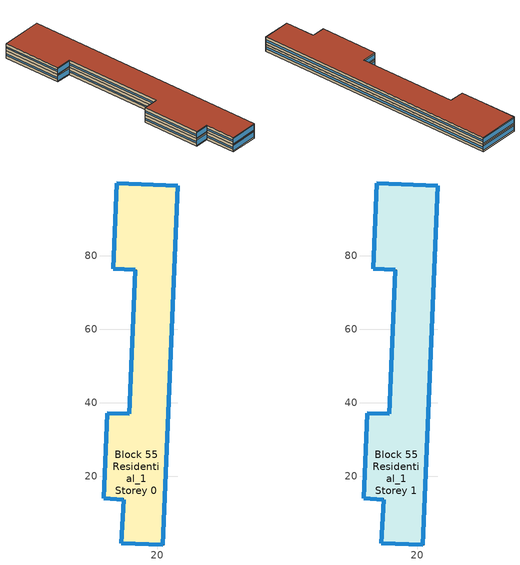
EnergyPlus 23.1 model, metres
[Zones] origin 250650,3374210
Block 55 Residential_1 Storey 0
 floor ground (Project Floor): 25.54,99.01 21.46,1.37 10.23,1.85 10.79,13.71 5.42,14.05 6.34,37.22 12.39,36.97 13.96,76.09 8.01,76.45 8.93,99.72 z0
 wall outside (Project Wall): 5.42,14.05 10.79,13.71 10.23,1.85 21.46,1.37 25.54,99.01 8.93,99.72 8.01,76.45 13.96,76.09 12.39,36.97 6.34,37.22 5.42,14.05 z0:3
 window (Residential_south_window_construction): 5.42,14.05 10.79,13.71 / 10.24,1.85 21.46,1.37 / 8.01,76.45 13.96,76.09 z0.45:2.55
 window (Residential_west_window_construction): 10.79,13.7 10.23,1.86 / 8.93,99.71 8.01,76.46 / 13.96,76.07 12.39,36.99 / 6.34,37.21 5.42,14.07 z1.2:1.8
 window (Residential_east_window_construction): 21.47,1.42 25.53,98.96 z1.12:1.88
 window (Residential_north_window_construction): 25.53,99.01 8.94,99.72 / 12.38,36.97 6.34,37.22 z0.6:2.4
 roof outside (Project Ceiling): 21.46,1.37 25.54,99.01 8.93,99.72 8.01,76.45 13.96,76.09 12.39,36.97 6.34,37.22 5.42,14.05 10.79,13.71 10.23,1.85 z3
Block 55 Residential_1 Storey 1
 floor outside (Project Floor): 25.54,99.01 21.46,1.37 10.23,1.85 10.79,13.71 5.42,14.05 6.34,37.22 12.39,36.97 13.96,76.09 8.01,76.45 8.93,99.72 z3
 wall outside (Project Wall): 5.42,14.05 10.79,13.71 10.23,1.85 21.46,1.37 25.54,99.01 8.93,99.72 8.01,76.45 13.96,76.09 12.39,36.97 6.34,37.22 5.42,14.05 z3:6
 window (Residential_south_window_construction): 5.42,14.05 10.79,13.71 / 10.24,1.85 21.46,1.37 / 8.01,76.45 13.96,76.09 z3.45:5.55
 window (Residential_west_window_construction): 10.79,13.7 10.23,1.86 / 8.93,99.71 8.01,76.46 / 13.96,76.07 12.39,36.99 / 6.34,37.21 5.42,14.07 z4.2:4.8
 window (Residential_east_window_construction): 21.47,1.42 25.53,98.96 z4.12:4.88
 window (Residential_north_window_construction): 25.53,99.01 8.94,99.72 / 12.38,36.97 6.34,37.22 z3.6:5.4
 roof outside (Project Flat Roof): 21.46,1.37 25.54,99.01 8.93,99.72 8.01,76.45 13.96,76.09 12.39,36.97 6.34,37.22 5.42,14.05 10.79,13.71 10.23,1.85 z6
[Building]
Building_1: North Axis=0; Terrain=City; Loads Convergence Tolerance Value=0.04; Temperature Convergence Tolerance Value=0.4; Solar Distribution=FullExterior; Maximum Number of Warmup Days=25; Minimum Number of Warmup Days=6
[Site:Location]
CHN Design_Conditions: Latitude=30; Longitude=114; Time Zone=8; Elevation=12
[SIZINGPERIOD:DESIGNDAY] Day of Month=21; DryBulb Temperature Range Modifier Type=DefaultMultipliers; Humidity Condition Type=Wetbulb; Barometric Pressure=101181; Rain Indicator=No; Snow Indicator=No; Daylight Saving Time Indicator=No; Sky Clearness=0; Begin Environment Reset Mode=FullResetAtBeginEnvironment
Name | Month | Day Type | Maximum DryBulb Temperature | Daily DryBulb Temperature Range | Wetbulb or DewPoint at Maximum DryBulb | Wind Speed | Wind Direction | Solar Model Indicator | ASHRAE Clear Sky Optical Depth for Beam Irradiance taub | ASHRAE Clear Sky Optical Depth for Diffuse Irradiance taud
Ann Htg 99.6% Condns DB | 1 | WinterDesignDay | -10 | 0 | -4.8 | 1 | 340 | ASHRAEClearSky | 0 | 0
Ann Clg .4% Condns DB=>MWB | 7 | SummerDesignDay | 40 | 6.6 | 27.1 | 3.5 | 220 | ASHRAETau | 0.781 | 1.413
[MATERIAL]
DefaultMaterial: Roughness=Rough; Thickness=0.1; Conductivity=0.1; Density=1000; Specific Heat=1000; Thermal Absorptance=0.9; Solar Absorptance=0.7; Visible Absorptance=0.7
[WINDOWMATERIAL:SIMPLEGLAZINGSYSTEM] UFactor=5; Solar Heat Gain Coefficient=0.4; Visible Transmittance=0.6
Residential_east_window; Residential_south_window; Residential_west_window; Residential_north_window
[CONSTRUCTION]
Project Wall; Project Floor; Project Flat Roof; Project Ceiling: DefaultMaterial
Residential_east_window_construction: Residential_east_window
Residential_south_window_construction: Residential_south_window
Residential_west_window_construction: Residential_west_window
Residential_north_window_construction: Residential_north_window
[SPACE] Ceiling Height=autocalculate; Volume=autocalculate; Floor Area=autocalculate; Space Type=Residential
Name | Zone
Block 55 Residential_1 Storey 0_space | Block 55 Residential_1 Storey 0
Block 55 Residential_1 Storey 1_space | Block 55 Residential_1 Storey 1
[SPACELIST]
Residential: Block 55 Residential_1 Storey 0_space, Block 55 Residential_1 Storey 1_space
[ZONE] Type=1; Multiplier=1; Ceiling Height=autocalculate; Volume=autocalculate; Floor Area=autocalculate; Part of Total Floor Area=Yes
Block 55 Residential_1 Storey 0; Block 55 Residential_1 Storey 1
[PEOPLE]
People_for_residential: Zone or ZoneList or Space or SpaceList=Residential; Number of People Schedule=SeasonalSchedule_Schedule_residential_people; Number of People Calculation Method=People/Area; People per Floor Area=0.04; Fraction Radiant=0.3; Sensible Heat Fraction=autocalculate; Activity Level Schedule=SeasonalSchedule_Schedule_residential_activity; Carbon Dioxide Generation Rate=3.82e-08; Enable ASHRAE 55 Comfort Warnings=No; Mean Radiant Temperature Calculation Type=ZoneAveraged; Clothing Insulation Calculation Method=ClothingInsulationSchedule; Cold Stress Temperature Threshold=15.56; Heat Stress Temperature Threshold=30
[LIGHTS]
Light_for_residential: Zone or ZoneList or Space or SpaceList=Residential; Schedule=SeasonalSchedule_residential_lighting; Design Level Calculation Method=Watts/Area; Watts per Zone Floor Area=5; Return Air Fraction=0; Fraction Radiant=0.32; Fraction Visible=0.25; Fraction Replaceable=1; EndUse Subcategory=General; Return Air Fraction Calculated from Plenum Temperature=No; Return Air Fraction Function of Plenum Temperature Coefficient 1=0; Return Air Fraction Function of Plenum Temperature Coefficient 2=0
[ELECTRICEQUIPMENT]
Equipment_for_residential: Zone or ZoneList or Space or SpaceList=Residential; Schedule=SeasonalSchedule_Schedule_residential_equipment; Design Level Calculation Method=Watts/Area; Watts per Zone Floor Area=3.8; Fraction Latent=0; Fraction Radiant=0; Fraction Lost=0; EndUse Subcategory=Electric Equipment
[DAYLIGHTING:CONTROLS] Illuminance Setpoint at Reference Point 1=300
Name | Zone or Space | Glare Calculation Daylighting Reference Point | Daylighting Reference Point 1
Dlight_Block 55 Residential_1 Storey 0 | Block 55 Residential_1 Storey 0 | Rpoint_Block 55 Residential_1 Storey 0 | Rpoint_Block 55 Residential_1 Storey 0
Dlight_Block 55 Residential_1 Storey 1 | Block 55 Residential_1 Storey 1 | Rpoint_Block 55 Residential_1 Storey 1 | Rpoint_Block 55 Residential_1 Storey 1
[HVACTEMPLATE:THERMOSTAT]
Name | Heating Setpoint Schedule | Cooling Setpoint Schedule
Thermostat_for_office | SeasonalSchedule_office_heating | SeasonalSchedule_office_cooling
Thermostat_for_commercial | SeasonalSchedule_commerical_heating | SeasonalSchedule_commerical_cooling
Thermostat_for_residential | SeasonalSchedule_residential_heating | SeasonalSchedule_residential_cooling
Thermostat_for_school | SeasonalSchedule_school_heating | SeasonalSchedule_school_cooling
Thermostat_for_hospital | SeasonalSchedule_hospital_heating | SeasonalSchedule_hospital_cooling
Thermostat_for_industrial | SeasonalSchedule_Industrial_heating | SeasonalSchedule_Industrial_cooling
Thermostat_for_transport | SeasonalSchedule_transport_heating | SeasonalSchedule_transport_cooling
Thermostat_for_administration | SeasonalSchedule_administration_heating | SeasonalSchedule_administration_cooling
[HVACTEMPLATE:ZONE:IDEALLOADSAIRSYSTEM] Template Thermostat=Thermostat_for_residential; Maximum Heating Supply Air Temperature=50; Minimum Cooling Supply Air Temperature=13; Maximum Heating Supply Air Humidity Ratio=0.0156; Minimum Cooling Supply Air Humidity Ratio=0.0077; Heating Limit=NoLimit; Cooling Limit=NoLimit; Dehumidification Control Type=ConstantSensibleHeatRatio; Cooling Sensible Heat Ratio=0.7; Dehumidification Setpoint=60; Humidification Control Type=None; Humidification Setpoint=30; Outdoor Air Method=DetailedSpecification; Outdoor Air Flow Rate per Person=0.00944; Outdoor Air Flow Rate per Zone Floor Area=0; Outdoor Air Flow Rate per Zone=0; Design Specification Outdoor Air Object=Ventilation_for_residential; Demand Controlled Ventilation Type=None; Outdoor Air Economizer Type=NoEconomizer; Heat Recovery Type=None; Sensible Heat Recovery Effectiveness=0.7; Latent Heat Recovery Effectiveness=0.65
Block 55 Residential_1 Storey 0; Block 55 Residential_1 Storey 1
[DESIGNSPECIFICATION:OUTDOORAIR]
Ventilation_for_residential: Outdoor Air Method=Flow/Person; Outdoor Air Flow per Person=0.00833333; Outdoor Air Flow per Zone Floor Area=0; Outdoor Air Flow per Zone=0; Outdoor Air Flow Air Changes per Hour=0
[SCHEDULE:DAY:HOURLY]
Schedule_administration_heating_summer_hourly; Schedule_commerical_heating_summer_hourly; Schedule_residential_heating_summer_hourly; Schedule_school_heating_summer_hourly; Schedule_hospital_heating_summer_hourly; Schedule_Industrial_heating_summer_hourly; Schedule_transport_heating_summer_hourly; Schedule_office_heating_summer_hourly: -20, -20, -20, -20, -20, -20, -20, -20, -20, -20, -20, -20, -20, -20, -20, -20, -20, -20, -20, -20, -20, -20, -20, -20
Schedule_administration_heating_winnter_weekday_hourly: 5, 5, 5, 5, 5, 5, 12, 12, 18, 20, 20, 20, 20, 20, 20, 20, 20, 20, 18, 5, 5, 5, 5, 5
Schedule_administration_heating_winnter_holiday_hourly; Schedule_school_heating_winnter_holiday_hourly: 5, 5, 5, 5, 5, 5, 5, 5, 5, 5, 5, 5, 5, 5, 5, 5, 5, 5, 5, 5, 5, 5, 5, 5
Schedule_administration_cooling_winter_hourly; Schedule_administration_cooling_summer_holiday_hourly; Schedule_commerical_cooling_winter_hourly; Schedule_residential_cooling_winter_hourly; Schedule_school_cooling_winter_hourly; Schedule_school_cooling_summer_holiday_hourly; Schedule_hospital_cooling_winter_hourly; Schedule_Industrial_cooling_winter_hourly; Schedule_transport_cooling_winter_hourly; Schedule_office_cooling_winter_hourly: 50, 50, 50, 50, 50, 50, 50, 50, 50, 50, 50, 50, 50, 50, 50, 50, 50, 50, 50, 50, 50, 50, 50, 50
Schedule_administration_cooling_summer_weekday_hourly: 50, 50, 50, 50, 50, 50, 50, 28, 26, 26, 26, 26, 26, 26, 26, 26, 26, 26, 50, 50, 50, 50, 50, 50
Schedule_commerical_heating_winnter_weekday_hourly; Schedule_commerical_heating_winnter_holiday_hourly: 5, 5, 5, 5, 5, 5, 12, 16, 18, 18, 18, 18, 18, 18, 18, 18, 18, 18, 18, 18, 12, 5, 5, 5
Schedule_commerical_cooling_summer_weekday_hourly; Schedule_commerical_cooling_summer_holiday_hourly: 50, 50, 50, 50, 50, 50, 50, 28, 24, 24, 24, 24, 24, 24, 24, 24, 24, 24, 24, 24, 24, 28, 50, 50
Schedule_residential_heating_winnter_weekday_hourly; Schedule_residential_heating_winnter_holiday_hourly: 18, 18, 18, 18, 18, 18, 18, -20, -20, -20, -20, -20, -20, -20, -20, -20, -20, -20, -20, -20, 18, 18, 18, 18
Schedule_residential_cooling_summer_weekday_hourly; Schedule_residential_cooling_summer_holiday_hourly: 26, 26, 26, 26, 26, 26, 26, 50, 50, 50, 50, 50, 50, 50, 50, 50, 50, 50, 50, 50, 26, 26, 26, 26
Schedule_residential_lighting_weekday_hourly; Schedule_residential_lighting_holiday_hourly: 0.1, 0.1, 0.1, 0.1, 0.1, 0.8, 0.5, 0, 0, 0, 0, 0, 0, 0, 0, 0, 0, 0, 1, 1, 1, 1, 0.1, 0.1
Schedule_residential_equipment_weekday_hourly: 0.2, 0.2, 0.2, 0.2, 0.2, 0.2, 0.8, 0.8, 0.6, 0.6, 0.8, 0.8, 0.8, 0.5, 0.5, 0.5, 0.6, 0.9, 0.9, 0.9, 0.9, 0.9, 0.2, 0.2
Schedule_residential_equipment_holiday_hourly: 0.2, 0.2, 0.2, 0.2, 0.2, 0.2, 0.75, 1, 0.5, 0.3, 0.5, 0.8, 0.5, 0.25, 0.25, 0.25, 0.25, 0.5, 0.9, 0.8, 0.75, 0.5, 0.2, 0.2
Schedule_residential_people_weekday_hourly: 1, 1, 1, 1, 1, 1, 0.5, 0.5, 0, 0, 0, 0, 0, 0, 0, 0, 0, 0, 0, 0, 0.5, 1, 1, 1
Schedule_residential_people_holiday_hourly: 0.5, 0.5, 0.5, 0.5, 0.5, 0.5, 0.5, 0.5, 0.5, 0.5, 0.5, 0.5, 0.5, 0.5, 0.5, 0.5, 0.5, 0.5, 0.5, 0.5, 0.5, 0.5, 0.5, 0.5
Schedule_residential_activity_weekday_hourly; Schedule_residential_activity_holiday_hourly: 108, 108, 108, 108, 108, 108, 108, 108, 108, 108, 108, 108, 108, 108, 108, 108, 108, 108, 108, 108, 108, 108, 108, 108
Schedule_school_heating_winnter_weekday_hourly: 5, 5, 5, 5, 5, 12, 18, 20, 20, 20, 20, 20, 20, 20, 20, 20, 20, 20, 18, 12, 5, 5, 5, 5
Schedule_school_cooling_summer_weekday_hourly: 50, 50, 50, 50, 50, 50, 28, 26, 26, 26, 26, 26, 26, 26, 26, 26, 26, 26, 50, 50, 50, 50, 50, 50
Schedule_hospital_heating_winnter_weekday_hourly; Schedule_hospital_heating_winnter_holiday_hourly: 22, 22, 22, 22, 22, 22, 22, 22, 22, 22, 22, 22, 22, 22, 22, 22, 22, 22, 22, 22, 22, 22, 22, 22
Schedule_hospital_cooling_summer_weekday_hourly; Schedule_hospital_cooling_summer_holiday_hourly: 26, 26, 26, 26, 26, 26, 26, 26, 26, 26, 26, 26, 26, 26, 26, 26, 26, 26, 26, 26, 26, 26, 26, 26
Schedule_Industrial_heating_winnter_weekday_hourly; Schedule_Industrial_heating_winnter_holiday_hourly: -20, -20, -20, -20, -20, -20, 18, 18, 18, 18, 18, 18, 18, 18, 18, 18, 18, 18, 18, -20, -20, -20, -20, -20
Schedule_Industrial_cooling_summer_weekday_hourly; Schedule_Industrial_cooling_summer_holiday_hourly: 50, 50, 50, 50, 50, 50, 50, 28, 28, 28, 28, 28, 28, 28, 28, 28, 28, 28, 28, 50, 50, 50, 50, 50
Schedule_transport_heating_winnter_weekday_hourly; Schedule_transport_heating_winnter_holiday_hourly: 18, 18, 18, 18, 18, 18, 20, 20, 20, 20, 20, 20, 20, 20, 20, 20, 20, 20, 20, 20, 20, 20, 18, 18
Schedule_transport_cooling_summer_weekday_hourly; Schedule_transport_cooling_summer_holiday_hourly: 26, 26, 26, 26, 26, 26, 26, 24, 24, 24, 25, 24, 24, 24, 24, 24, 24, 24, 24, 24, 24, 24, 26, 28
Schedule_office_heating_winnter_weekday_hourly: 5, 5, 5, 5, 5, 5, 12, 18, 20, 20, 20, 20, 20, 20, 20, 20, 20, 20, 20, 18, 12, 5, 5, 5
Schedule_office_heating_winnter_holiday_hourly: 5, 5, 5, 5, 5, 5, 5, 5, 5, 16, 16, 16, 16, 16, 16, 16, 16, 5, 5, 5, 5, 5, 5, 5
Schedule_office_cooling_summer_weekday_hourly: 50, 50, 50, 50, 50, 50, 28, 26, 26, 26, 26, 26, 26, 26, 26, 26, 26, 26, 26, 26, 50, 50, 50, 50
Schedule_office_cooling_summer_holiday_hourly: 50, 50, 50, 50, 50, 50, 50, 50, 50, 50, 50, 26, 26, 26, 26, 26, 26, 50, 50, 50, 50, 50, 50, 50
[SCHEDULE:WEEK:DAILY]
Schedule_office_heating_summer_weekly: Schedule_office_heating_summer_hourly, Schedule_office_heating_summer_hourly, Schedule_office_heating_summer_hourly, Schedule_office_heating_summer_hourly, Schedule_office_heating_summer_hourly, Schedule_office_heating_summer_hourly, Schedule_office_heating_summer_hourly, Schedule_office_heating_summer_hourly, Schedule_office_heating_summer_hourly, Schedule_office_heating_summer_hourly, Schedule_office_heating_summer_hourly, Schedule_office_heating_summer_hourly
Schedule_office_heating_winnter_weekly: Schedule_office_heating_winnter_holiday_hourly, Schedule_office_heating_winnter_weekday_hourly, Schedule_office_heating_winnter_weekday_hourly, Schedule_office_heating_winnter_weekday_hourly, Schedule_office_heating_winnter_weekday_hourly, Schedule_office_heating_winnter_weekday_hourly, Schedule_office_heating_winnter_holiday_hourly, Schedule_office_heating_winnter_holiday_hourly, Schedule_office_heating_winnter_weekday_hourly, Schedule_office_heating_winnter_weekday_hourly, Schedule_office_heating_winnter_holiday_hourly, Schedule_office_heating_winnter_holiday_hourly
Schedule_office_cooling_winnter_weekly: Schedule_office_cooling_winter_hourly, Schedule_office_cooling_winter_hourly, Schedule_office_cooling_winter_hourly, Schedule_office_cooling_winter_hourly, Schedule_office_cooling_winter_hourly, Schedule_office_cooling_winter_hourly, Schedule_office_cooling_winter_hourly, Schedule_office_cooling_winter_hourly, Schedule_office_cooling_winter_hourly, Schedule_office_cooling_winter_hourly, Schedule_office_cooling_winter_hourly, Schedule_office_cooling_winter_hourly
Schedule_office_cooling_summer_weekly: Schedule_office_cooling_summer_holiday_hourly, Schedule_office_cooling_summer_weekday_hourly, Schedule_office_cooling_summer_weekday_hourly, Schedule_office_cooling_summer_weekday_hourly, Schedule_office_cooling_summer_weekday_hourly, Schedule_office_cooling_summer_weekday_hourly, Schedule_office_cooling_summer_holiday_hourly, Schedule_office_cooling_summer_holiday_hourly, Schedule_office_cooling_summer_weekday_hourly, Schedule_office_cooling_summer_weekday_hourly, Schedule_office_cooling_summer_holiday_hourly, Schedule_office_cooling_summer_holiday_hourly
Schedule_commerical_heating_summer_weekly: Schedule_commerical_heating_summer_hourly, Schedule_commerical_heating_summer_hourly, Schedule_commerical_heating_summer_hourly, Schedule_commerical_heating_summer_hourly, Schedule_commerical_heating_summer_hourly, Schedule_commerical_heating_summer_hourly, Schedule_commerical_heating_summer_hourly, Schedule_commerical_heating_summer_hourly, Schedule_commerical_heating_summer_hourly, Schedule_commerical_heating_summer_hourly, Schedule_commerical_heating_summer_hourly, Schedule_commerical_heating_summer_hourly
Schedule_commerical_heating_winnter_weekly: Schedule_commerical_heating_winnter_holiday_hourly, Schedule_commerical_heating_winnter_weekday_hourly, Schedule_commerical_heating_winnter_weekday_hourly, Schedule_commerical_heating_winnter_weekday_hourly, Schedule_commerical_heating_winnter_weekday_hourly, Schedule_commerical_heating_winnter_weekday_hourly, Schedule_commerical_heating_winnter_holiday_hourly, Schedule_commerical_heating_winnter_holiday_hourly, Schedule_commerical_heating_winnter_weekday_hourly, Schedule_commerical_heating_winnter_weekday_hourly, Schedule_commerical_heating_winnter_holiday_hourly, Schedule_commerical_heating_winnter_holiday_hourly
Schedule_commerical_cooling_winnter_weekly: Schedule_commerical_cooling_winter_hourly, Schedule_commerical_cooling_winter_hourly, Schedule_commerical_cooling_winter_hourly, Schedule_commerical_cooling_winter_hourly, Schedule_commerical_cooling_winter_hourly, Schedule_commerical_cooling_winter_hourly, Schedule_commerical_cooling_winter_hourly, Schedule_commerical_cooling_winter_hourly, Schedule_commerical_cooling_winter_hourly, Schedule_commerical_cooling_winter_hourly, Schedule_commerical_cooling_winter_hourly, Schedule_commerical_cooling_winter_hourly
Schedule_commerical_cooling_summer_weekly: Schedule_commerical_cooling_summer_holiday_hourly, Schedule_commerical_cooling_summer_weekday_hourly, Schedule_commerical_cooling_summer_weekday_hourly, Schedule_commerical_cooling_summer_weekday_hourly, Schedule_commerical_cooling_summer_weekday_hourly, Schedule_commerical_cooling_summer_weekday_hourly, Schedule_commerical_cooling_summer_holiday_hourly, Schedule_commerical_cooling_summer_holiday_hourly, Schedule_commerical_cooling_summer_weekday_hourly, Schedule_commerical_cooling_summer_weekday_hourly, Schedule_commerical_cooling_summer_holiday_hourly, Schedule_commerical_cooling_summer_holiday_hourly
Schedule_residential_heating_summer_weekly: Schedule_residential_heating_summer_hourly, Schedule_residential_heating_summer_hourly, Schedule_residential_heating_summer_hourly, Schedule_residential_heating_summer_hourly, Schedule_residential_heating_summer_hourly, Schedule_residential_heating_summer_hourly, Schedule_residential_heating_summer_hourly, Schedule_residential_heating_summer_hourly, Schedule_residential_heating_summer_hourly, Schedule_residential_heating_summer_hourly, Schedule_residential_heating_summer_hourly, Schedule_residential_heating_summer_hourly
Schedule_residential_heating_winnter_weekly: Schedule_residential_heating_winnter_holiday_hourly, Schedule_residential_heating_winnter_weekday_hourly, Schedule_residential_heating_winnter_weekday_hourly, Schedule_residential_heating_winnter_weekday_hourly, Schedule_residential_heating_winnter_weekday_hourly, Schedule_residential_heating_winnter_weekday_hourly, Schedule_residential_heating_winnter_holiday_hourly, Schedule_residential_heating_winnter_holiday_hourly, Schedule_residential_heating_winnter_weekday_hourly, Schedule_residential_heating_winnter_weekday_hourly, Schedule_residential_heating_winnter_holiday_hourly, Schedule_residential_heating_winnter_holiday_hourly
Schedule_residential_cooling_winnter_weekly: Schedule_residential_cooling_winter_hourly, Schedule_residential_cooling_winter_hourly, Schedule_residential_cooling_winter_hourly, Schedule_residential_cooling_winter_hourly, Schedule_residential_cooling_winter_hourly, Schedule_residential_cooling_winter_hourly, Schedule_residential_cooling_winter_hourly, Schedule_residential_cooling_winter_hourly, Schedule_residential_cooling_winter_hourly, Schedule_residential_cooling_winter_hourly, Schedule_residential_cooling_winter_hourly, Schedule_residential_cooling_winter_hourly
Schedule_residential_cooling_summer_weekly: Schedule_residential_cooling_summer_holiday_hourly, Schedule_residential_cooling_summer_weekday_hourly, Schedule_residential_cooling_summer_weekday_hourly, Schedule_residential_cooling_summer_weekday_hourly, Schedule_residential_cooling_summer_weekday_hourly, Schedule_residential_cooling_summer_weekday_hourly, Schedule_residential_cooling_summer_holiday_hourly, Schedule_residential_cooling_summer_holiday_hourly, Schedule_residential_cooling_summer_weekday_hourly, Schedule_residential_cooling_summer_weekday_hourly, Schedule_residential_cooling_summer_holiday_hourly, Schedule_residential_cooling_summer_holiday_hourly
Schedule_residential_lighting_weekly: Schedule_residential_lighting_holiday_hourly, Schedule_residential_lighting_weekday_hourly, Schedule_residential_lighting_weekday_hourly, Schedule_residential_lighting_weekday_hourly, Schedule_residential_lighting_weekday_hourly, Schedule_residential_lighting_weekday_hourly, Schedule_residential_lighting_holiday_hourly, Schedule_residential_lighting_holiday_hourly, Schedule_residential_lighting_weekday_hourly, Schedule_residential_lighting_weekday_hourly, Schedule_residential_lighting_holiday_hourly, Schedule_residential_lighting_holiday_hourly
Schedule_residential_equipment_weekly: Schedule_residential_equipment_holiday_hourly, Schedule_residential_equipment_weekday_hourly, Schedule_residential_equipment_weekday_hourly, Schedule_residential_equipment_weekday_hourly, Schedule_residential_equipment_weekday_hourly, Schedule_residential_equipment_weekday_hourly, Schedule_residential_equipment_holiday_hourly, Schedule_residential_equipment_holiday_hourly, Schedule_residential_equipment_weekday_hourly, Schedule_residential_equipment_weekday_hourly, Schedule_residential_equipment_holiday_hourly, Schedule_residential_equipment_holiday_hourly
Schedule_residential_people_weekly: Schedule_residential_people_holiday_hourly, Schedule_residential_people_weekday_hourly, Schedule_residential_people_weekday_hourly, Schedule_residential_people_weekday_hourly, Schedule_residential_people_weekday_hourly, Schedule_residential_people_weekday_hourly, Schedule_residential_people_holiday_hourly, Schedule_residential_people_holiday_hourly, Schedule_residential_people_weekday_hourly, Schedule_residential_people_weekday_hourly, Schedule_residential_people_holiday_hourly, Schedule_residential_people_holiday_hourly
Schedule_residential_activity_weekly: Schedule_residential_activity_holiday_hourly, Schedule_residential_activity_weekday_hourly, Schedule_residential_activity_weekday_hourly, Schedule_residential_activity_weekday_hourly, Schedule_residential_activity_weekday_hourly, Schedule_residential_activity_weekday_hourly, Schedule_residential_activity_holiday_hourly, Schedule_residential_activity_holiday_hourly, Schedule_residential_activity_weekday_hourly, Schedule_residential_activity_weekday_hourly, Schedule_residential_activity_holiday_hourly, Schedule_residential_activity_holiday_hourly
Schedule_school_heating_summer_weekly: Schedule_school_heating_summer_hourly, Schedule_school_heating_summer_hourly, Schedule_school_heating_summer_hourly, Schedule_school_heating_summer_hourly, Schedule_school_heating_summer_hourly, Schedule_school_heating_summer_hourly, Schedule_school_heating_summer_hourly, Schedule_school_heating_summer_hourly, Schedule_school_heating_summer_hourly, Schedule_school_heating_summer_hourly, Schedule_school_heating_summer_hourly, Schedule_school_heating_summer_hourly
Schedule_school_heating_winnter_weekly: Schedule_school_heating_winnter_holiday_hourly, Schedule_school_heating_winnter_weekday_hourly, Schedule_school_heating_winnter_weekday_hourly, Schedule_school_heating_winnter_weekday_hourly, Schedule_school_heating_winnter_weekday_hourly, Schedule_school_heating_winnter_weekday_hourly, Schedule_school_heating_winnter_holiday_hourly, Schedule_school_heating_winnter_holiday_hourly, Schedule_school_heating_winnter_weekday_hourly, Schedule_school_heating_winnter_weekday_hourly, Schedule_school_heating_winnter_holiday_hourly, Schedule_school_heating_winnter_holiday_hourly
Schedule_school_cooling_winnter_weekly: Schedule_school_cooling_winter_hourly, Schedule_school_cooling_winter_hourly, Schedule_school_cooling_winter_hourly, Schedule_school_cooling_winter_hourly, Schedule_school_cooling_winter_hourly, Schedule_school_cooling_winter_hourly, Schedule_school_cooling_winter_hourly, Schedule_school_cooling_winter_hourly, Schedule_school_cooling_winter_hourly, Schedule_school_cooling_winter_hourly, Schedule_school_cooling_winter_hourly, Schedule_school_cooling_winter_hourly
Schedule_school_cooling_summer_weekly: Schedule_school_cooling_summer_holiday_hourly, Schedule_school_cooling_summer_weekday_hourly, Schedule_school_cooling_summer_weekday_hourly, Schedule_school_cooling_summer_weekday_hourly, Schedule_school_cooling_summer_weekday_hourly, Schedule_school_cooling_summer_weekday_hourly, Schedule_school_cooling_summer_holiday_hourly, Schedule_school_cooling_summer_holiday_hourly, Schedule_school_cooling_summer_weekday_hourly, Schedule_school_cooling_summer_weekday_hourly, Schedule_school_cooling_summer_holiday_hourly, Schedule_school_cooling_summer_holiday_hourly
Schedule_hospital_heating_summer_weekly: Schedule_hospital_heating_summer_hourly, Schedule_hospital_heating_summer_hourly, Schedule_hospital_heating_summer_hourly, Schedule_hospital_heating_summer_hourly, Schedule_hospital_heating_summer_hourly, Schedule_hospital_heating_summer_hourly, Schedule_hospital_heating_summer_hourly, Schedule_hospital_heating_summer_hourly, Schedule_hospital_heating_summer_hourly, Schedule_hospital_heating_summer_hourly, Schedule_hospital_heating_summer_hourly, Schedule_hospital_heating_summer_hourly
Schedule_hospital_heating_winnter_weekly: Schedule_hospital_heating_winnter_holiday_hourly, Schedule_hospital_heating_winnter_weekday_hourly, Schedule_hospital_heating_winnter_weekday_hourly, Schedule_hospital_heating_winnter_weekday_hourly, Schedule_hospital_heating_winnter_weekday_hourly, Schedule_hospital_heating_winnter_weekday_hourly, Schedule_hospital_heating_winnter_holiday_hourly, Schedule_hospital_heating_winnter_holiday_hourly, Schedule_hospital_heating_winnter_weekday_hourly, Schedule_hospital_heating_winnter_weekday_hourly, Schedule_hospital_heating_winnter_holiday_hourly, Schedule_hospital_heating_winnter_holiday_hourly
Schedule_hospital_cooling_winnter_weekly: Schedule_hospital_cooling_winter_hourly, Schedule_hospital_cooling_winter_hourly, Schedule_hospital_cooling_winter_hourly, Schedule_hospital_cooling_winter_hourly, Schedule_hospital_cooling_winter_hourly, Schedule_hospital_cooling_winter_hourly, Schedule_hospital_cooling_winter_hourly, Schedule_hospital_cooling_winter_hourly, Schedule_hospital_cooling_winter_hourly, Schedule_hospital_cooling_winter_hourly, Schedule_hospital_cooling_winter_hourly, Schedule_hospital_cooling_winter_hourly
Schedule_hospital_cooling_summer_weekly: Schedule_hospital_cooling_summer_holiday_hourly, Schedule_hospital_cooling_summer_weekday_hourly, Schedule_hospital_cooling_summer_weekday_hourly, Schedule_hospital_cooling_summer_weekday_hourly, Schedule_hospital_cooling_summer_weekday_hourly, Schedule_hospital_cooling_summer_weekday_hourly, Schedule_hospital_cooling_summer_holiday_hourly, Schedule_hospital_cooling_summer_holiday_hourly, Schedule_hospital_cooling_summer_weekday_hourly, Schedule_hospital_cooling_summer_weekday_hourly, Schedule_hospital_cooling_summer_holiday_hourly, Schedule_hospital_cooling_summer_holiday_hourly
Schedule_Industrial_heating_summer_weekly: Schedule_Industrial_heating_summer_hourly, Schedule_Industrial_heating_summer_hourly, Schedule_Industrial_heating_summer_hourly, Schedule_Industrial_heating_summer_hourly, Schedule_Industrial_heating_summer_hourly, Schedule_Industrial_heating_summer_hourly, Schedule_Industrial_heating_summer_hourly, Schedule_Industrial_heating_summer_hourly, Schedule_Industrial_heating_summer_hourly, Schedule_Industrial_heating_summer_hourly, Schedule_Industrial_heating_summer_hourly, Schedule_Industrial_heating_summer_hourly
Schedule_Industrial_heating_winnter_weekly: Schedule_Industrial_heating_winnter_holiday_hourly, Schedule_Industrial_heating_winnter_weekday_hourly, Schedule_Industrial_heating_winnter_weekday_hourly, Schedule_Industrial_heating_winnter_weekday_hourly, Schedule_Industrial_heating_winnter_weekday_hourly, Schedule_Industrial_heating_winnter_weekday_hourly, Schedule_Industrial_heating_winnter_holiday_hourly, Schedule_Industrial_heating_winnter_holiday_hourly, Schedule_Industrial_heating_winnter_weekday_hourly, Schedule_Industrial_heating_winnter_weekday_hourly, Schedule_Industrial_heating_winnter_holiday_hourly, Schedule_Industrial_heating_winnter_holiday_hourly
Schedule_Industrial_cooling_winnter_weekly: Schedule_Industrial_cooling_winter_hourly, Schedule_Industrial_cooling_winter_hourly, Schedule_Industrial_cooling_winter_hourly, Schedule_Industrial_cooling_winter_hourly, Schedule_Industrial_cooling_winter_hourly, Schedule_Industrial_cooling_winter_hourly, Schedule_Industrial_cooling_winter_hourly, Schedule_Industrial_cooling_winter_hourly, Schedule_Industrial_cooling_winter_hourly, Schedule_Industrial_cooling_winter_hourly, Schedule_Industrial_cooling_winter_hourly, Schedule_Industrial_cooling_winter_hourly
Schedule_Industrial_cooling_summer_weekly: Schedule_Industrial_cooling_summer_holiday_hourly, Schedule_Industrial_cooling_summer_weekday_hourly, Schedule_Industrial_cooling_summer_weekday_hourly, Schedule_Industrial_cooling_summer_weekday_hourly, Schedule_Industrial_cooling_summer_weekday_hourly, Schedule_Industrial_cooling_summer_weekday_hourly, Schedule_Industrial_cooling_summer_holiday_hourly, Schedule_Industrial_cooling_summer_holiday_hourly, Schedule_Industrial_cooling_summer_weekday_hourly, Schedule_Industrial_cooling_summer_weekday_hourly, Schedule_Industrial_cooling_summer_holiday_hourly, Schedule_Industrial_cooling_summer_holiday_hourly
Schedule_administration_heating_summer_weekly: Schedule_administration_heating_summer_hourly, Schedule_administration_heating_summer_hourly, Schedule_administration_heating_summer_hourly, Schedule_administration_heating_summer_hourly, Schedule_administration_heating_summer_hourly, Schedule_administration_heating_summer_hourly, Schedule_administration_heating_summer_hourly, Schedule_administration_heating_summer_hourly, Schedule_administration_heating_summer_hourly, Schedule_administration_heating_summer_hourly, Schedule_administration_heating_summer_hourly, Schedule_administration_heating_summer_hourly
Schedule_administration_heating_winnter_weekly: Schedule_administration_heating_winnter_holiday_hourly, Schedule_administration_heating_winnter_weekday_hourly, Schedule_administration_heating_winnter_weekday_hourly, Schedule_administration_heating_winnter_weekday_hourly, Schedule_administration_heating_winnter_weekday_hourly, Schedule_administration_heating_winnter_weekday_hourly, Schedule_administration_heating_winnter_holiday_hourly, Schedule_administration_heating_winnter_holiday_hourly, Schedule_administration_heating_winnter_weekday_hourly, Schedule_administration_heating_winnter_weekday_hourly, Schedule_administration_heating_winnter_holiday_hourly, Schedule_administration_heating_winnter_holiday_hourly
Schedule_administration_cooling_winnter_weekly: Schedule_administration_cooling_winter_hourly, Schedule_administration_cooling_winter_hourly, Schedule_administration_cooling_winter_hourly, Schedule_administration_cooling_winter_hourly, Schedule_administration_cooling_winter_hourly, Schedule_administration_cooling_winter_hourly, Schedule_administration_cooling_winter_hourly, Schedule_administration_cooling_winter_hourly, Schedule_administration_cooling_winter_hourly, Schedule_administration_cooling_winter_hourly, Schedule_administration_cooling_winter_hourly, Schedule_administration_cooling_winter_hourly
Schedule_administration_cooling_summer_weekly: Schedule_administration_cooling_summer_holiday_hourly, Schedule_administration_cooling_summer_weekday_hourly, Schedule_administration_cooling_summer_weekday_hourly, Schedule_administration_cooling_summer_weekday_hourly, Schedule_administration_cooling_summer_weekday_hourly, Schedule_administration_cooling_summer_weekday_hourly, Schedule_administration_cooling_summer_holiday_hourly, Schedule_administration_cooling_summer_holiday_hourly, Schedule_administration_cooling_summer_weekday_hourly, Schedule_administration_cooling_summer_weekday_hourly, Schedule_administration_cooling_summer_holiday_hourly, Schedule_administration_cooling_summer_holiday_hourly
Schedule_transport_heating_summer_weekly: Schedule_transport_heating_summer_hourly, Schedule_transport_heating_summer_hourly, Schedule_transport_heating_summer_hourly, Schedule_transport_heating_summer_hourly, Schedule_transport_heating_summer_hourly, Schedule_transport_heating_summer_hourly, Schedule_transport_heating_summer_hourly, Schedule_transport_heating_summer_hourly, Schedule_transport_heating_summer_hourly, Schedule_transport_heating_summer_hourly, Schedule_transport_heating_summer_hourly, Schedule_transport_heating_summer_hourly
Schedule_transport_heating_winnter_weekly: Schedule_transport_heating_winnter_holiday_hourly, Schedule_transport_heating_winnter_weekday_hourly, Schedule_transport_heating_winnter_weekday_hourly, Schedule_transport_heating_winnter_weekday_hourly, Schedule_transport_heating_winnter_weekday_hourly, Schedule_transport_heating_winnter_weekday_hourly, Schedule_transport_heating_winnter_holiday_hourly, Schedule_transport_heating_winnter_holiday_hourly, Schedule_transport_heating_winnter_weekday_hourly, Schedule_transport_heating_winnter_weekday_hourly, Schedule_transport_heating_winnter_holiday_hourly, Schedule_transport_heating_winnter_holiday_hourly
Schedule_transport_cooling_winnter_weekly: Schedule_transport_cooling_winter_hourly, Schedule_transport_cooling_winter_hourly, Schedule_transport_cooling_winter_hourly, Schedule_transport_cooling_winter_hourly, Schedule_transport_cooling_winter_hourly, Schedule_transport_cooling_winter_hourly, Schedule_transport_cooling_winter_hourly, Schedule_transport_cooling_winter_hourly, Schedule_transport_cooling_winter_hourly, Schedule_transport_cooling_winter_hourly, Schedule_transport_cooling_winter_hourly, Schedule_transport_cooling_winter_hourly
Schedule_transport_cooling_summer_weekly: Schedule_transport_cooling_summer_holiday_hourly, Schedule_transport_cooling_summer_weekday_hourly, Schedule_transport_cooling_summer_weekday_hourly, Schedule_transport_cooling_summer_weekday_hourly, Schedule_transport_cooling_summer_weekday_hourly, Schedule_transport_cooling_summer_weekday_hourly, Schedule_transport_cooling_summer_holiday_hourly, Schedule_transport_cooling_summer_holiday_hourly, Schedule_transport_cooling_summer_weekday_hourly, Schedule_transport_cooling_summer_weekday_hourly, Schedule_transport_cooling_summer_holiday_hourly, Schedule_transport_cooling_summer_holiday_hourly
[SCHEDULE:YEAR]
SeasonalSchedule_office_heating: Schedule_office_heating_winnter_weekly, 1, 1, 3, 31, Schedule_office_heating_summer_weekly, 4, 1, 11, 30, Schedule_office_heating_winnter_weekly, 12, 1, 12, 31
SeasonalSchedule_office_cooling: Schedule_office_cooling_winnter_weekly, 1, 1, 5, 31, Schedule_office_cooling_summer_weekly, 6, 1, 9, 30, Schedule_office_cooling_winnter_weekly, 10, 1, 12, 31
SeasonalSchedule_commerical_heating: Schedule_commerical_heating_winnter_weekly, 1, 1, 3, 31, Schedule_commerical_heating_summer_weekly, 4, 1, 11, 30, Schedule_commerical_heating_winnter_weekly, 12, 1, 12, 31
SeasonalSchedule_commerical_cooling: Schedule_commerical_cooling_winnter_weekly, 1, 1, 5, 31, Schedule_commerical_cooling_summer_weekly, 6, 1, 9, 30, Schedule_commerical_cooling_winnter_weekly, 10, 1, 12, 31
SeasonalSchedule_residential_heating: Schedule_residential_heating_winnter_weekly, 1, 1, 3, 31, Schedule_residential_heating_summer_weekly, 4, 1, 11, 30, Schedule_residential_heating_winnter_weekly, 12, 1, 12, 31
SeasonalSchedule_residential_cooling: Schedule_residential_cooling_winnter_weekly, 1, 1, 5, 31, Schedule_residential_cooling_summer_weekly, 6, 1, 9, 30, Schedule_residential_cooling_winnter_weekly, 10, 1, 12, 31
SeasonalSchedule_residential_lighting: Schedule_residential_lighting_weekly, 1, 1, 12, 31
SeasonalSchedule_Schedule_residential_equipment: Schedule_residential_equipment_weekly, 1, 1, 12, 31
SeasonalSchedule_Schedule_residential_people: Schedule_residential_people_weekly, 1, 1, 12, 31
SeasonalSchedule_Schedule_residential_activity: Schedule_residential_activity_weekly, 1, 1, 12, 31
SeasonalSchedule_school_heating: Schedule_school_heating_winnter_weekly, 1, 1, 3, 31, Schedule_school_heating_summer_weekly, 4, 1, 11, 30, Schedule_school_heating_winnter_weekly, 12, 1, 12, 31
SeasonalSchedule_school_cooling: Schedule_school_cooling_winnter_weekly, 1, 1, 5, 31, Schedule_school_cooling_summer_weekly, 6, 1, 9, 30, Schedule_school_cooling_winnter_weekly, 10, 1, 12, 31
SeasonalSchedule_hospital_heating: Schedule_hospital_heating_winnter_weekly, 1, 1, 3, 31, Schedule_hospital_heating_summer_weekly, 4, 1, 11, 30, Schedule_hospital_heating_winnter_weekly, 12, 1, 12, 31
SeasonalSchedule_hospital_cooling: Schedule_hospital_cooling_winnter_weekly, 1, 1, 5, 31, Schedule_hospital_cooling_summer_weekly, 6, 1, 9, 30, Schedule_hospital_cooling_winnter_weekly, 10, 1, 12, 31
SeasonalSchedule_Industrial_heating: Schedule_Industrial_heating_winnter_weekly, 1, 1, 3, 31, Schedule_Industrial_heating_summer_weekly, 4, 1, 11, 30, Schedule_Industrial_heating_winnter_weekly, 12, 1, 12, 31
SeasonalSchedule_Industrial_cooling: Schedule_Industrial_cooling_winnter_weekly, 1, 1, 5, 31, Schedule_Industrial_cooling_summer_weekly, 6, 1, 9, 30, Schedule_Industrial_cooling_winnter_weekly, 10, 1, 12, 31
SeasonalSchedule_transport_heating: Schedule_transport_heating_winnter_weekly, 1, 1, 3, 31, Schedule_transport_heating_summer_weekly, 4, 1, 11, 30, Schedule_transport_heating_winnter_weekly, 12, 1, 12, 31
SeasonalSchedule_transport_cooling: Schedule_transport_cooling_winnter_weekly, 1, 1, 5, 31, Schedule_transport_cooling_summer_weekly, 6, 1, 9, 30, Schedule_transport_cooling_winnter_weekly, 10, 1, 12, 31
SeasonalSchedule_administration_heating: Schedule_administration_heating_winnter_weekly, 1, 1, 3, 31, Schedule_administration_heating_summer_weekly, 4, 1, 11, 30, Schedule_administration_heating_winnter_weekly, 12, 1, 12, 31
SeasonalSchedule_administration_cooling: Schedule_administration_cooling_winnter_weekly, 1, 1, 5, 31, Schedule_administration_cooling_summer_weekly, 6, 1, 9, 30, Schedule_administration_cooling_winnter_weekly, 10, 1, 12, 31
